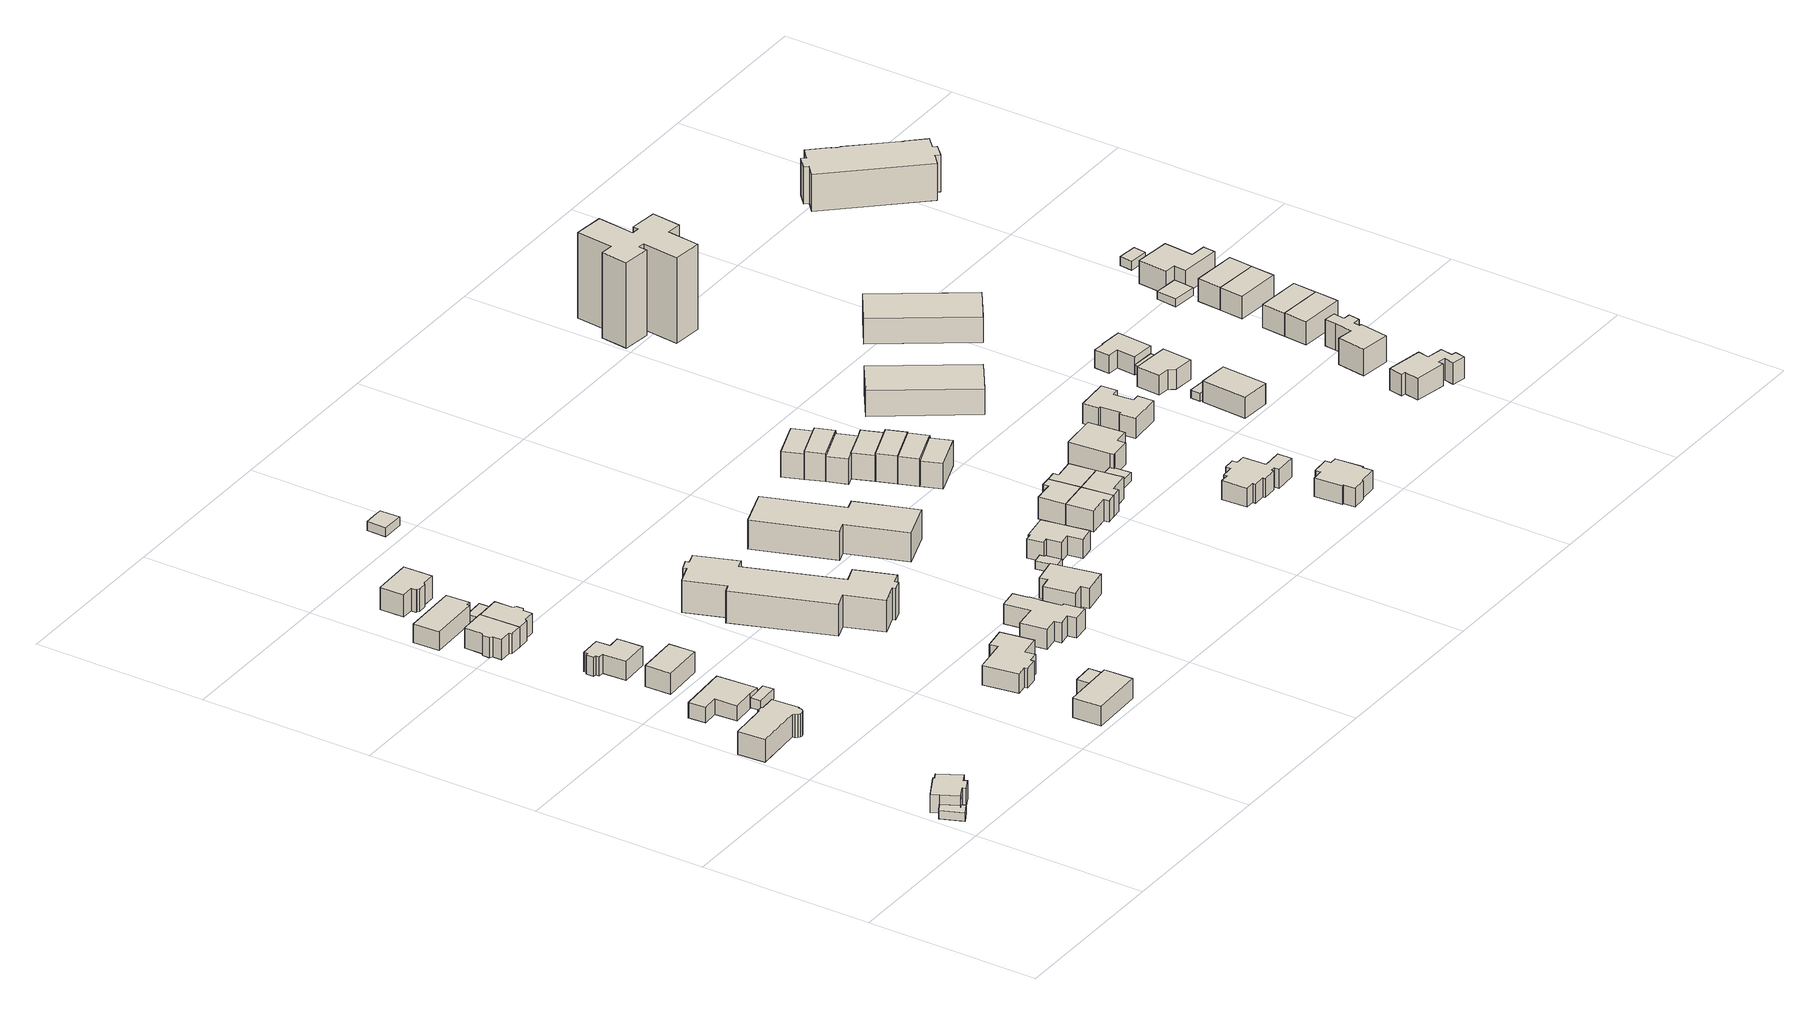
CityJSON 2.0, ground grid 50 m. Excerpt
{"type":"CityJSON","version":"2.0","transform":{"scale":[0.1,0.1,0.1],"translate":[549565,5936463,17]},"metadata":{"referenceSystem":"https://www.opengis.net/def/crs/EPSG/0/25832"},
"CityObjects":{
"building1":{"type":"Building","attributes":{"Gemeindeschluessel":"02200227","Geometrietyp2DReferenz":"3000","BezugspunktDach":"2000","function":"31001_2460","measuredHeight":2.54,"storeysAboveGround":1},"address":[{"country":"Germany","locality":"Hamburg","thoroughfareName":"Tinsdaler Heideweg","postcode":"22559"}],"geometry":[{"type":"Solid","lod":"1","boundaries":[[[[0,1,2,3,4,5]],[[6,7,8,9,10,11]],[[4,6,11,5]],[[3,7,6,4]],[[2,8,7,3]],[[1,9,8,2]],[[0,10,9,1]],[[5,11,10,0]]]]}]},
"building2":{"type":"Building","attributes":{"Gemeindeschluessel":"02200227","Geometrietyp2DReferenz":"3000","BezugspunktDach":"2000","function":"31001_1010","measuredHeight":8.33,"storeysAboveGround":1},"address":[{"country":"Germany","locality":"Hamburg","thoroughfareNumber":"45","thoroughfareName":"Tinsdaler Heideweg","postcode":"22559"}],"geometry":[{"type":"Solid","lod":"1","boundaries":[[[[12,13,14,15,16,17,18,19,20,4,3,2,21]],[[22,23,24,25,26,27,28,29,30,31,32,33,34]],[[2,22,34,21]],[[3,23,22,2]],[[4,24,23,3]],[[20,25,24,4]],[[19,26,25,20]],[[18,27,26,19]],[[17,28,27,18]],[[16,29,28,17]],[[15,30,29,16]],[[14,31,30,15]],[[13,32,31,14]],[[12,33,32,13]],[[21,34,33,12]]]]}]},
"building3":{"type":"Building","attributes":{"Gemeindeschluessel":"02200227","Geometrietyp2DReferenz":"3000","BezugspunktDach":"2000","function":"31001_1010","measuredHeight":9.66,"storeysAboveGround":1},"address":[{"country":"Germany","locality":"Hamburg","thoroughfareNumber":"102","thoroughfareName":"Flerrentwiete","postcode":"22559"}],"geometry":[{"type":"Solid","lod":"1","boundaries":[[[[35,36,37,38,39,40,41,42,43,44,45,46,47,48,49,50,51]],[[52,53,54,55,56,57,58,59,60,61,62,63,64,65,66,67,68]],[[50,52,68,51]],[[49,53,52,50]],[[48,54,53,49]],[[47,55,54,48]],[[46,56,55,47]],[[45,57,56,46]],[[44,58,57,45]],[[43,59,58,44]],[[42,60,59,43]],[[41,61,60,42]],[[40,62,61,41]],[[39,63,62,40]],[[38,64,63,39]],[[37,65,64,38]],[[36,66,65,37]],[[35,67,66,36]],[[51,68,67,35]]]]}]},
"building4":{"type":"Building","attributes":{"Gemeindeschluessel":"02200227","Geometrietyp2DReferenz":"3000","BezugspunktDach":"2000","function":"31001_1100","measuredHeight":4.48,"storeysAboveGround":1},"address":[{"country":"Germany","locality":"Hamburg","thoroughfareNumber":"100","thoroughfareName":"Flerrentwiete","postcode":"22559"}],"geometry":[{"type":"Solid","lod":"1","boundaries":[[[[69,70,71,72,73,74,75]],[[76,77,78,79,80,81,82]],[[74,76,82,75]],[[73,77,76,74]],[[72,78,77,73]],[[71,79,78,72]],[[70,80,79,71]],[[69,81,80,70]],[[75,82,81,69]]]]}]},
"building5":{"type":"Building","attributes":{"Gemeindeschluessel":"02200227","Geometrietyp2DReferenz":"3000","BezugspunktDach":"2000","function":"31001_2460","measuredHeight":2.85,"storeysAboveGround":1},"address":[{"country":"Germany","locality":"Hamburg","thoroughfareName":"Flerrentwiete","postcode":"22559"}],"geometry":[{"type":"Solid","lod":"1","boundaries":[[[[83,84,85,86,87]],[[88,89,90,91,92]],[[86,88,92,87]],[[85,89,88,86]],[[84,90,89,85]],[[83,91,90,84]],[[87,92,91,83]]]]}]},
"building6":{"type":"Building","attributes":{"Gemeindeschluessel":"02200227","Geometrietyp2DReferenz":"3000","BezugspunktDach":"2000","function":"31001_1010","measuredHeight":7.15,"storeysAboveGround":2},"address":[{"country":"Germany","locality":"Hamburg","thoroughfareNumber":"98","thoroughfareName":"Flerrentwiete","postcode":"22559"}],"geometry":[{"type":"Solid","lod":"1","boundaries":[[[[93,94,95,96]],[[97,98,99,100]],[[95,97,100,96]],[[94,98,97,95]],[[93,99,98,94]],[[96,100,99,93]]]]}]},
"building7":{"type":"Building","attributes":{"Gemeindeschluessel":"02200227","Geometrietyp2DReferenz":"3000","BezugspunktDach":"2000","function":"31001_1010","measuredHeight":7.63,"storeysAboveGround":1},"address":[{"country":"Germany","locality":"Hamburg","thoroughfareNumber":"96","thoroughfareName":"Flerrentwiete","postcode":"22559"}],"geometry":[{"type":"Solid","lod":"1","boundaries":[[[[101,102,103,104,105,106,107,108,109,110,111,112]],[[113,114,115,116,117,118,119,120,121,122,123,124]],[[111,113,124,112]],[[110,114,113,111]],[[109,115,114,110]],[[108,116,115,109]],[[107,117,116,108]],[[106,118,117,107]],[[105,119,118,106]],[[104,120,119,105]],[[103,121,120,104]],[[102,122,121,103]],[[101,123,122,102]],[[112,124,123,101]]]]}]},
"building8":{"type":"Building","attributes":{"Gemeindeschluessel":"02200227","Geometrietyp2DReferenz":"3000","BezugspunktDach":"2000","function":"31001_1010","measuredHeight":7.43,"storeysAboveGround":1},"address":[{"country":"Germany","locality":"Hamburg","thoroughfareNumber":"94b","thoroughfareName":"Flerrentwiete","postcode":"22559"}],"geometry":[{"type":"Solid","lod":"1","boundaries":[[[[125,126,127,128,129,130,131,132,133,134]],[[135,136,137,138,139,140,141,142,143,144]],[[133,135,144,134]],[[132,136,135,133]],[[131,137,136,132]],[[130,138,137,131]],[[129,139,138,130]],[[128,140,139,129]],[[127,141,140,128]],[[126,142,141,127]],[[125,143,142,126]],[[134,144,143,125]]]]}]},
"building9":{"type":"Building","attributes":{"Gemeindeschluessel":"02200227","Geometrietyp2DReferenz":"3000","BezugspunktDach":"2000","function":"31001_1100","measuredHeight":6.89,"storeysAboveGround":1},"address":[{"country":"Germany","locality":"Hamburg","thoroughfareNumber":"92","thoroughfareName":"Flerrentwiete","postcode":"22559"}],"geometry":[{"type":"Solid","lod":"1","boundaries":[[[[145,146,147,148,149,150]],[[151,152,153,154,155,156]],[[149,151,156,150]],[[148,152,151,149]],[[147,153,152,148]],[[146,154,153,147]],[[145,155,154,146]],[[150,156,155,145]]]]}]},
"building10":{"type":"Building","attributes":{"Gemeindeschluessel":"02200227","Geometrietyp2DReferenz":"3000","BezugspunktDach":"2000","function":"31001_1010","measuredHeight":7.58,"storeysAboveGround":1},"address":[{"country":"Germany","locality":"Hamburg","thoroughfareNumber":"94a","thoroughfareName":"Flerrentwiete","postcode":"22559"}],"geometry":[{"type":"Solid","lod":"1","boundaries":[[[[157,158,130,129,159,160,161,162,163,164]],[[165,166,167,168,169,170,171,172,173,174]],[[163,165,174,164]],[[162,166,165,163]],[[161,167,166,162]],[[160,168,167,161]],[[159,169,168,160]],[[129,170,169,159]],[[130,171,170,129]],[[158,172,171,130]],[[157,173,172,158]],[[164,174,173,157]]]]}]},
"building11":{"type":"Building","attributes":{"Gemeindeschluessel":"02200227","Geometrietyp2DReferenz":"3000","BezugspunktDach":"2000","function":"31001_1100","measuredHeight":7.78,"storeysAboveGround":1},"address":[{"country":"Germany","locality":"Hamburg","thoroughfareNumber":"5","thoroughfareName":"Horandstieg","postcode":"22559"}],"geometry":[{"type":"Solid","lod":"1","boundaries":[[[[175,176,177,178,179]],[[180,181,182,183,184]],[[178,180,184,179]],[[177,181,180,178]],[[176,182,181,177]],[[175,183,182,176]],[[179,184,183,175]]]]}]},
"building12":{"type":"Building","attributes":{"Gemeindeschluessel":"02200227","Geometrietyp2DReferenz":"3000","BezugspunktDach":"2000","function":"31001_2460","measuredHeight":2.56,"storeysAboveGround":1},"address":[{"country":"Germany","locality":"Hamburg","thoroughfareName":"Flerrentwiete","postcode":"22559"}],"geometry":[{"type":"Solid","lod":"1","boundaries":[[[[185,186,187,188,189,190]],[[191,192,193,194,195,196]],[[189,191,196,190]],[[188,192,191,189]],[[187,193,192,188]],[[186,194,193,187]],[[185,195,194,186]],[[190,196,195,185]]]]}]},
"building13":{"type":"Building","attributes":{"Gemeindeschluessel":"02200227","Geometrietyp2DReferenz":"3000","BezugspunktDach":"2000","function":"31001_1010","measuredHeight":8.45,"storeysAboveGround":1},"address":[{"country":"Germany","locality":"Hamburg","thoroughfareNumber":"90a","thoroughfareName":"Flerrentwiete","postcode":"22559"}],"geometry":[{"type":"Solid","lod":"1","boundaries":[[[[197,198,199,200,201,202,203,204,205,206]],[[207,208,209,210,211,212,213,214,215,216]],[[205,207,216,206]],[[204,208,207,205]],[[203,209,208,204]],[[202,210,209,203]],[[201,211,210,202]],[[200,212,211,201]],[[199,213,212,200]],[[198,214,213,199]],[[197,215,214,198]],[[206,216,215,197]]]]}]},
"building14":{"type":"Building","attributes":{"Gemeindeschluessel":"02200227","Geometrietyp2DReferenz":"3000","BezugspunktDach":"2000","function":"31001_2460","measuredHeight":6.43,"storeysAboveGround":1},"address":[{"country":"Germany","locality":"Hamburg","thoroughfareName":"Horandstieg","postcode":"22559"}],"geometry":[{"type":"Solid","lod":"1","boundaries":[[[[217,218,219,220]],[[221,222,223,224]],[[219,221,224,220]],[[218,222,221,219]],[[217,223,222,218]],[[220,224,223,217]]]]}]},
"building15":{"type":"Building","attributes":{"Gemeindeschluessel":"02200227","Geometrietyp2DReferenz":"3000","BezugspunktDach":"2000","function":"31001_1010","measuredHeight":7.52,"storeysAboveGround":1},"address":[{"country":"Germany","locality":"Hamburg","thoroughfareNumber":"37","thoroughfareName":"Tinsdaler Heideweg","postcode":"22559"}],"geometry":[{"type":"Solid","lod":"1","boundaries":[[[[225,226,227,228,229,230,231,232,233,234,235,236]],[[237,238,239,240,241,242,243,244,245,246,247,248]],[[235,237,248,236]],[[234,238,237,235]],[[233,239,238,234]],[[232,240,239,233]],[[231,241,240,232]],[[230,242,241,231]],[[229,243,242,230]],[[228,244,243,229]],[[227,245,244,228]],[[226,246,245,227]],[[225,247,246,226]],[[236,248,247,225]]]]}]},
"building16":{"type":"Building","attributes":{"Gemeindeschluessel":"02200227","Geometrietyp2DReferenz":"3000","BezugspunktDach":"2000","function":"31001_1010","measuredHeight":9.79,"storeysAboveGround":2},"address":[{"country":"Germany","locality":"Hamburg","thoroughfareNumber":"42a","thoroughfareName":"Tinsdaler Heideweg","postcode":"22559"}],"geometry":[{"type":"Solid","lod":"1","boundaries":[[[[249,250,251,252,253,254,255,256,257,258,259,260,261,262,263,264,265,266,267,268,269]],[[270,271,272,273,274,275,276,277,278,279,280,281,282,283,284,285,286,287,288,289,290]],[[268,270,290,269]],[[267,271,270,268]],[[266,272,271,267]],[[265,273,272,266]],[[264,274,273,265]],[[263,275,274,264]],[[262,276,275,263]],[[261,277,276,262]],[[260,278,277,261]],[[259,279,278,260]],[[258,280,279,259]],[[257,281,280,258]],[[256,282,281,257]],[[255,283,282,256]],[[254,284,283,255]],[[253,285,284,254]],[[252,286,285,253]],[[251,287,286,252]],[[250,288,287,251]],[[249,289,288,250]],[[269,290,289,249]]]]}]},
"building17":{"type":"Building","attributes":{"Gemeindeschluessel":"02200227","Geometrietyp2DReferenz":"3000","BezugspunktDach":"2000","function":"31001_1010","measuredHeight":6.92,"storeysAboveGround":1},"address":[{"country":"Germany","locality":"Hamburg","thoroughfareNumber":"35","thoroughfareName":"Tinsdaler Heideweg","postcode":"22559"}],"geometry":[{"type":"Solid","lod":"1","boundaries":[[[[291,292,293,294,295,296,297,298,299,300,301,302,303,304,305,306]],[[307,308,309,310,311,312,313,314,315,316,317,318,319,320,321,322]],[[305,307,322,306]],[[304,308,307,305]],[[303,309,308,304]],[[302,310,309,303]],[[301,311,310,302]],[[300,312,311,301]],[[299,313,312,300]],[[298,314,313,299]],[[297,315,314,298]],[[296,316,315,297]],[[295,317,316,296]],[[294,318,317,295]],[[293,319,318,294]],[[292,320,319,293]],[[291,321,320,292]],[[306,322,321,291]]]]}]},
"building18":{"type":"Building","attributes":{"Gemeindeschluessel":"02200227","Geometrietyp2DReferenz":"3000","BezugspunktDach":"2000","function":"31001_2460","measuredHeight":2.81,"storeysAboveGround":1},"address":[{"country":"Germany","locality":"Hamburg","thoroughfareName":"Flerrentwiete","postcode":"22559"}],"geometry":[{"type":"Solid","lod":"1","boundaries":[[[[323,324,325,326,327]],[[328,329,330,331,332]],[[326,328,332,327]],[[325,329,328,326]],[[324,330,329,325]],[[323,331,330,324]],[[327,332,331,323]]]]}]},
"building19":{"type":"Building","attributes":{"Gemeindeschluessel":"02200227","Geometrietyp2DReferenz":"3000","BezugspunktDach":"2000","function":"31001_1010","measuredHeight":5.96,"storeysAboveGround":1},"address":[{"country":"Germany","locality":"Hamburg","thoroughfareNumber":"33","thoroughfareName":"Tinsdaler Heideweg","postcode":"22559"}],"geometry":[{"type":"Solid","lod":"1","boundaries":[[[[333,334,335,336,337,338,339,340]],[[341,342,343,344,345,346,347,348]],[[339,341,348,340]],[[338,342,341,339]],[[337,343,342,338]],[[336,344,343,337]],[[335,345,344,336]],[[334,346,345,335]],[[333,347,346,334]],[[340,348,347,333]]]]}]},
"building20":{"type":"Building","attributes":{"Gemeindeschluessel":"02200227","Geometrietyp2DReferenz":"3000","BezugspunktDach":"2000","function":"31001_1010","measuredHeight":9.9,"storeysAboveGround":2},"address":[{"country":"Germany","locality":"Hamburg","thoroughfareNumber":"40d","thoroughfareName":"Tinsdaler Heideweg","postcode":"22559"}],"geometry":[{"type":"Solid","lod":"1","boundaries":[[[[349,350,351,352,353,354,355,356]],[[357,358,359,360,361,362,363,364]],[[355,357,364,356]],[[354,358,357,355]],[[353,359,358,354]],[[352,360,359,353]],[[351,361,360,352]],[[350,362,361,351]],[[349,363,362,350]],[[356,364,363,349]]]]}]},
"building21":{"type":"Building","attributes":{"Gemeindeschluessel":"02200227","Geometrietyp2DReferenz":"3000","BezugspunktDach":"2000","function":"31001_2460","measuredHeight":2.37,"storeysAboveGround":1},"address":[{"country":"Germany","locality":"Hamburg","thoroughfareName":"Tinsdaler Heideweg","postcode":"22559"}],"geometry":[{"type":"Solid","lod":"1","boundaries":[[[[365,366,367,368,369,370]],[[371,372,373,374,375,376]],[[369,371,376,370]],[[368,372,371,369]],[[367,373,372,368]],[[366,374,373,367]],[[365,375,374,366]],[[370,376,375,365]]]]}]},
"building22":{"type":"Building","attributes":{"Gemeindeschluessel":"02200227","Geometrietyp2DReferenz":"3000","BezugspunktDach":"2000","function":"31001_1010","measuredHeight":9.52,"storeysAboveGround":1},"address":[{"country":"Germany","locality":"Hamburg","thoroughfareNumber":"31","thoroughfareName":"Tinsdaler Heideweg","postcode":"22559"}],"geometry":[{"type":"Solid","lod":"1","boundaries":[[[[377,378,379,380,381,382,383,384,385,386]],[[387,388,389,390,391,392,393,394,395,396]],[[385,387,396,386]],[[384,388,387,385]],[[383,389,388,384]],[[382,390,389,383]],[[381,391,390,382]],[[380,392,391,381]],[[379,393,392,380]],[[378,394,393,379]],[[377,395,394,378]],[[386,396,395,377]]]]}]},
"building23":{"type":"Building","attributes":{"Gemeindeschluessel":"02200227","Geometrietyp2DReferenz":"3000","BezugspunktDach":"2000","function":"31001_1010","measuredHeight":7.19,"storeysAboveGround":2},"address":[{"country":"Germany","locality":"Hamburg","thoroughfareNumber":"29c","thoroughfareName":"Tinsdaler Heideweg","postcode":"22559"}],"geometry":[{"type":"Solid","lod":"1","boundaries":[[[[397,398,399,400,401,402]],[[403,404,405,406,407,408]],[[401,403,408,402]],[[400,404,403,401]],[[399,405,404,400]],[[398,406,405,399]],[[397,407,406,398]],[[402,408,407,397]]]]}]},
"building24":{"type":"Building","attributes":{"Gemeindeschluessel":"02200227","Geometrietyp2DReferenz":"3000","BezugspunktDach":"2000","function":"31001_1010","measuredHeight":7.29,"storeysAboveGround":2},"address":[{"country":"Germany","locality":"Hamburg","thoroughfareNumber":"29b","thoroughfareName":"Tinsdaler Heideweg","postcode":"22559"}],"geometry":[{"type":"Solid","lod":"1","boundaries":[[[[409,410,411,412,413,414]],[[408,407,415,416,417,418]],[[413,408,418,414]],[[412,407,408,413]],[[411,415,407,412]],[[410,416,415,411]],[[409,417,416,410]],[[414,418,417,409]]]]}]},
"building25":{"type":"Building","attributes":{"Gemeindeschluessel":"02200227","Geometrietyp2DReferenz":"3000","BezugspunktDach":"2000","function":"31001_1010","measuredHeight":9.59,"storeysAboveGround":2},"address":[{"country":"Germany","locality":"Hamburg","thoroughfareNumber":"38g","thoroughfareName":"Tinsdaler Heideweg","postcode":"22559"}],"geometry":[{"type":"Solid","lod":"1","boundaries":[[[[419,420,421,422,423,424]],[[425,426,427,428,429,430]],[[423,425,430,424]],[[422,426,425,423]],[[421,427,426,422]],[[420,428,427,421]],[[419,429,428,420]],[[424,430,429,419]]]]}]},
"building26":{"type":"Building","attributes":{"Gemeindeschluessel":"02200227","Geometrietyp2DReferenz":"3000","BezugspunktDach":"2000","function":"31001_1010","measuredHeight":8.91,"storeysAboveGround":2},"address":[{"country":"Germany","locality":"Hamburg","thoroughfareNumber":"38f","thoroughfareName":"Tinsdaler Heideweg","postcode":"22559"}],"geometry":[{"type":"Solid","lod":"1","boundaries":[[[[431,432,433,434]],[[435,436,437,438]],[[433,435,438,434]],[[432,436,435,433]],[[431,437,436,432]],[[434,438,437,431]]]]}]},
"building27":{"type":"Building","attributes":{"Gemeindeschluessel":"02200227","Geometrietyp2DReferenz":"3000","BezugspunktDach":"2000","function":"31001_1010","measuredHeight":9.49,"storeysAboveGround":2},"address":[{"country":"Germany","locality":"Hamburg","thoroughfareNumber":"38e","thoroughfareName":"Tinsdaler Heideweg","postcode":"22559"}],"geometry":[{"type":"Solid","lod":"1","boundaries":[[[[439,440,434,433,441,442,443,444]],[[445,446,447,448,449,450,451,452]],[[443,445,452,444]],[[442,446,445,443]],[[441,447,446,442]],[[433,448,447,441]],[[434,449,448,433]],[[440,450,449,434]],[[439,451,450,440]],[[444,452,451,439]]]]}]},
"building28":{"type":"Building","attributes":{"Gemeindeschluessel":"02200227","Geometrietyp2DReferenz":"3000","BezugspunktDach":"2000","function":"31001_1010","measuredHeight":7.3,"storeysAboveGround":2},"address":[{"country":"Germany","locality":"Hamburg","thoroughfareNumber":"29a","thoroughfareName":"Tinsdaler Heideweg","postcode":"22559"}],"geometry":[{"type":"Solid","lod":"1","boundaries":[[[[453,454,455,456,457,412]],[[406,458,459,460,461,407]],[[457,406,407,412]],[[456,458,406,457]],[[455,459,458,456]],[[454,460,459,455]],[[453,461,460,454]],[[412,407,461,453]]]]}]},
"building29":{"type":"Building","attributes":{"Gemeindeschluessel":"02200227","Geometrietyp2DReferenz":"3000","BezugspunktDach":"2000","function":"31001_1010","measuredHeight":9.59,"storeysAboveGround":2},"address":[{"country":"Germany","locality":"Hamburg","thoroughfareNumber":"38d","thoroughfareName":"Tinsdaler Heideweg","postcode":"22559"}],"geometry":[{"type":"Solid","lod":"1","boundaries":[[[[462,463,464,465,466,467,468,469]],[[470,471,472,473,445,452,451,474]],[[468,470,474,469]],[[467,471,470,468]],[[466,472,471,467]],[[465,473,472,466]],[[464,445,473,465]],[[463,452,445,464]],[[462,451,452,463]],[[469,474,451,462]]]]}]},
"building30":{"type":"Building","attributes":{"Gemeindeschluessel":"02200227","Geometrietyp2DReferenz":"3000","BezugspunktDach":"2000","function":"31001_1010","measuredHeight":7.25,"storeysAboveGround":2},"address":[{"country":"Germany","locality":"Hamburg","thoroughfareNumber":"29","thoroughfareName":"Tinsdaler Heideweg","postcode":"22559"}],"geometry":[{"type":"Solid","lod":"1","boundaries":[[[[475,476,477,453,412,411]],[[407,461,478,479,480,415]],[[412,407,415,411]],[[453,461,407,412]],[[477,478,461,453]],[[476,479,478,477]],[[475,480,479,476]],[[411,415,480,475]]]]}]},
"building31":{"type":"Building","attributes":{"Gemeindeschluessel":"02200227","Geometrietyp2DReferenz":"3000","BezugspunktDach":"2000","function":"31001_1010","measuredHeight":8.32,"storeysAboveGround":2},"address":[{"country":"Germany","locality":"Hamburg","thoroughfareNumber":"38c","thoroughfareName":"Tinsdaler Heideweg","postcode":"22559"}],"geometry":[{"type":"Solid","lod":"1","boundaries":[[[[468,481,482,469]],[[483,484,485,486]],[[482,483,486,469]],[[481,484,483,482]],[[468,485,484,481]],[[469,486,485,468]]]]}]},
"building32":{"type":"Building","attributes":{"Gemeindeschluessel":"02200227","Geometrietyp2DReferenz":"3000","BezugspunktDach":"2000","function":"31001_1010","measuredHeight":8.56,"storeysAboveGround":2},"address":[{"country":"Germany","locality":"Hamburg","thoroughfareNumber":"38b","thoroughfareName":"Tinsdaler Heideweg","postcode":"22559"}],"geometry":[{"type":"Solid","lod":"1","boundaries":[[[[482,481,487,488]],[[489,490,491,492]],[[487,489,492,488]],[[481,490,489,487]],[[482,491,490,481]],[[488,492,491,482]]]]}]},
"building33":{"type":"Building","attributes":{"Gemeindeschluessel":"02200227","Geometrietyp2DReferenz":"3000","BezugspunktDach":"2000","function":"31001_1010","measuredHeight":9.46,"storeysAboveGround":2},"address":[{"country":"Germany","locality":"Hamburg","thoroughfareNumber":"38a","thoroughfareName":"Tinsdaler Heideweg","postcode":"22559"}],"geometry":[{"type":"Solid","lod":"1","boundaries":[[[[488,487,493,494,495,496]],[[497,498,499,500,501,502]],[[495,497,502,496]],[[494,498,497,495]],[[493,499,498,494]],[[487,500,499,493]],[[488,501,500,487]],[[496,502,501,488]]]]}]},
"building34":{"type":"Building","attributes":{"Gemeindeschluessel":"02200227","Geometrietyp2DReferenz":"3000","BezugspunktDach":"2000","function":"31001_2460","measuredHeight":2.45,"storeysAboveGround":1},"address":[{"country":"Germany","locality":"Hamburg","thoroughfareName":"Tinsdaler Heideweg","postcode":"22559"}],"geometry":[{"type":"Solid","lod":"1","boundaries":[[[[503,504,505,506,507,508]],[[509,510,511,512,513,514]],[[507,509,514,508]],[[506,510,509,507]],[[505,511,510,506]],[[504,512,511,505]],[[503,513,512,504]],[[508,514,513,503]]]]}]},
"building35":{"type":"Building","attributes":{"Gemeindeschluessel":"02200227","Geometrietyp2DReferenz":"3000","BezugspunktDach":"2000","function":"31001_1100","measuredHeight":9.05,"storeysAboveGround":1},"address":[{"country":"Germany","locality":"Hamburg","thoroughfareNumber":"10","thoroughfareName":"Fruteweg","postcode":"22559"}],"geometry":[{"type":"Solid","lod":"1","boundaries":[[[[515,516,517,518,519,520,521,522,523,524,525,526,527,528,529,530,531,532,533,534]],[[535,536,537,538,539,540,541,542,543,544,545,546,547,548,549,550,551,552,553,554]],[[533,535,554,534]],[[532,536,535,533]],[[531,537,536,532]],[[530,538,537,531]],[[529,539,538,530]],[[528,540,539,529]],[[527,541,540,528]],[[526,542,541,527]],[[525,543,542,526]],[[524,544,543,525]],[[523,545,544,524]],[[522,546,545,523]],[[521,547,546,522]],[[520,548,547,521]],[[519,549,548,520]],[[518,550,549,519]],[[517,551,550,518]],[[516,552,551,517]],[[515,553,552,516]],[[534,554,553,515]]]]}]},
"building36":{"type":"Building","attributes":{"Gemeindeschluessel":"02200227","Geometrietyp2DReferenz":"3000","BezugspunktDach":"2000","function":"31001_1010","measuredHeight":8.65,"storeysAboveGround":1},"address":[{"country":"Germany","locality":"Hamburg","thoroughfareNumber":"27","thoroughfareName":"Tinsdaler Heideweg","postcode":"22559"}],"geometry":[{"type":"Solid","lod":"1","boundaries":[[[[555,556,557,558,559,560,561,562]],[[563,564,565,566,567,568,569,570]],[[561,563,570,562]],[[560,564,563,561]],[[559,565,564,560]],[[558,566,565,559]],[[557,567,566,558]],[[556,568,567,557]],[[555,569,568,556]],[[562,570,569,555]]]]}]},
"building37":{"type":"Building","attributes":{"Gemeindeschluessel":"02200227","Geometrietyp2DReferenz":"3000","BezugspunktDach":"2000","function":"31001_1100","measuredHeight":9.19,"storeysAboveGround":1},"address":[{"country":"Germany","locality":"Hamburg","thoroughfareNumber":"12","thoroughfareName":"Fruteweg","postcode":"22559"}],"geometry":[{"type":"Solid","lod":"1","boundaries":[[[[571,572,573,574,575,576,577,578,579,580,581,582,583,584]],[[585,586,587,588,589,590,591,592,593,594,595,596,597,598]],[[583,585,598,584]],[[582,586,585,583]],[[581,587,586,582]],[[580,588,587,581]],[[579,589,588,580]],[[578,590,589,579]],[[577,591,590,578]],[[576,592,591,577]],[[575,593,592,576]],[[574,594,593,575]],[[573,595,594,574]],[[572,596,595,573]],[[571,597,596,572]],[[584,598,597,571]]]]}]},
"building38":{"type":"Building","attributes":{"Gemeindeschluessel":"02200227","Geometrietyp2DReferenz":"3000","BezugspunktDach":"2000","function":"31001_1010","measuredHeight":8.81,"storeysAboveGround":2},"address":[{"country":"Germany","locality":"Hamburg","thoroughfareNumber":"34","thoroughfareName":"Tinsdaler Heideweg","postcode":"22559"}],"geometry":[{"type":"Solid","lod":"1","boundaries":[[[[599,600,601,602]],[[603,604,605,606]],[[601,603,606,602]],[[600,604,603,601]],[[599,605,604,600]],[[602,606,605,599]]]]}]},
"building39":{"type":"Building","attributes":{"Gemeindeschluessel":"02200227","Geometrietyp2DReferenz":"3000","BezugspunktDach":"2000","function":"31001_1010","measuredHeight":6.02,"storeysAboveGround":2},"address":[{"country":"Germany","locality":"Hamburg","thoroughfareNumber":"25","thoroughfareName":"Tinsdaler Heideweg","postcode":"22559"}],"geometry":[{"type":"Solid","lod":"1","boundaries":[[[[607,608,609,610,611,612,613,614,615,616,617,618]],[[619,620,621,622,623,624,625,626,627,628,629,630]],[[617,619,630,618]],[[616,620,619,617]],[[615,621,620,616]],[[614,622,621,615]],[[613,623,622,614]],[[612,624,623,613]],[[611,625,624,612]],[[610,626,625,611]],[[609,627,626,610]],[[608,628,627,609]],[[607,629,628,608]],[[618,630,629,607]]]]}]},
"building40":{"type":"Building","attributes":{"Gemeindeschluessel":"02200227","Geometrietyp2DReferenz":"3000","BezugspunktDach":"2000","function":"31001_1010","measuredHeight":26.23,"storeysAboveGround":8},"address":[{"country":"Germany","locality":"Hamburg","thoroughfareNumber":"28","thoroughfareName":"Tinsdaler Heideweg","postcode":"22559"}],"geometry":[{"type":"Solid","lod":"1","boundaries":[[[[631,632,633,634,635,636,637,638,639,640,641,642,643,644,645,646]],[[647,648,649,650,651,652,653,654,655,656,657,658,659,660,661,662]],[[645,647,662,646]],[[644,648,647,645]],[[643,649,648,644]],[[642,650,649,643]],[[641,651,650,642]],[[640,652,651,641]],[[639,653,652,640]],[[638,654,653,639]],[[637,655,654,638]],[[636,656,655,637]],[[635,657,656,636]],[[634,658,657,635]],[[633,659,658,634]],[[632,660,659,633]],[[631,661,660,632]],[[646,662,661,631]]]]}]},
"building41":{"type":"Building","attributes":{"Gemeindeschluessel":"02200227","Geometrietyp2DReferenz":"3000","BezugspunktDach":"2000","function":"31001_1010","measuredHeight":8.36,"storeysAboveGround":1},"address":[{"country":"Germany","locality":"Hamburg","thoroughfareNumber":"8","thoroughfareName":"Fruteweg","postcode":"22559"}],"geometry":[{"type":"Solid","lod":"1","boundaries":[[[[663,664,665,666]],[[667,668,669,670]],[[665,667,670,666]],[[664,668,667,665]],[[663,669,668,664]],[[666,670,669,663]]]]}]},
"building42":{"type":"Building","attributes":{"Gemeindeschluessel":"02200227","Geometrietyp2DReferenz":"3000","BezugspunktDach":"2000","function":"31001_2460","measuredHeight":2.33,"storeysAboveGround":1},"address":[{"country":"Germany","locality":"Hamburg","thoroughfareName":"Fruteweg","postcode":"22559"}],"geometry":[{"type":"Solid","lod":"1","boundaries":[[[[671,672,673,674]],[[675,676,677,678]],[[673,675,678,674]],[[672,676,675,673]],[[671,677,676,672]],[[674,678,677,671]]]]}]},
"building43":{"type":"Building","attributes":{"Gemeindeschluessel":"02200227","Geometrietyp2DReferenz":"3000","BezugspunktDach":"2000","function":"31001_1100","measuredHeight":7.47,"storeysAboveGround":1},"address":[{"country":"Germany","locality":"Hamburg","thoroughfareNumber":"4","thoroughfareName":"Fruteweg","postcode":"22559"}],"geometry":[{"type":"Solid","lod":"1","boundaries":[[[[679,680,681,682,683,684,685]],[[686,687,688,689,690,691,692]],[[684,686,692,685]],[[683,687,686,684]],[[682,688,687,683]],[[681,689,688,682]],[[680,690,689,681]],[[679,691,690,680]],[[685,692,691,679]]]]}]},
"building44":{"type":"Building","attributes":{"Gemeindeschluessel":"02200227","Geometrietyp2DReferenz":"3000","BezugspunktDach":"2000","function":"31001_2460","measuredHeight":2.72,"storeysAboveGround":1},"address":[{"country":"Germany","locality":"Hamburg","thoroughfareName":"Fruteweg","postcode":"22559"}],"geometry":[{"type":"Solid","lod":"1","boundaries":[[[[693,694,695,696]],[[697,698,699,700]],[[695,697,700,696]],[[694,698,697,695]],[[693,699,698,694]],[[696,700,699,693]]]]}]},
"building45":{"type":"Building","attributes":{"Gemeindeschluessel":"02200227","Geometrietyp2DReferenz":"3000","BezugspunktDach":"2000","function":"31001_1010","measuredHeight":6.43,"storeysAboveGround":1},"address":[{"country":"Germany","locality":"Hamburg","thoroughfareNumber":"2","thoroughfareName":"Fruteweg","postcode":"22559"}],"geometry":[{"type":"Solid","lod":"1","boundaries":[[[[701,702,703,704,705,706,707,708]],[[709,710,711,712,713,714,715,716]],[[707,709,716,708]],[[706,710,709,707]],[[705,711,710,706]],[[704,712,711,705]],[[703,713,712,704]],[[702,714,713,703]],[[701,715,714,702]],[[708,716,715,701]]]]}]},
"building46":{"type":"Building","attributes":{"Gemeindeschluessel":"02200227","Geometrietyp2DReferenz":"3000","BezugspunktDach":"2000","function":"31001_1010","measuredHeight":8.67,"storeysAboveGround":2},"address":[{"country":"Germany","locality":"Hamburg","thoroughfareNumber":"32","thoroughfareName":"Tinsdaler Heideweg","postcode":"22559"}],"geometry":[{"type":"Solid","lod":"1","boundaries":[[[[717,718,719,720]],[[721,722,723,724]],[[719,721,724,720]],[[718,722,721,719]],[[717,723,722,718]],[[720,724,723,717]]]]}]},
"building47":{"type":"Building","attributes":{"Gemeindeschluessel":"02200227","Geometrietyp2DReferenz":"3000","BezugspunktDach":"2000","function":"31001_1010","measuredHeight":11.52,"storeysAboveGround":2},"address":[{"country":"Germany","locality":"Hamburg","thoroughfareNumber":"11","thoroughfareName":"Fruteweg","postcode":"22559"}],"geometry":[{"type":"Solid","lod":"1","boundaries":[[[[725,726,727,728,729,730,731,732,733,734,735,736,737,738]],[[739,740,741,742,743,744,745,746,747,748,749,750,751,752]],[[737,739,752,738]],[[736,740,739,737]],[[735,741,740,736]],[[734,742,741,735]],[[733,743,742,734]],[[732,744,743,733]],[[731,745,744,732]],[[730,746,745,731]],[[729,747,746,730]],[[728,748,747,729]],[[727,749,748,728]],[[726,750,749,727]],[[725,751,750,726]],[[738,752,751,725]]]]}]},
"building48":{"type":"Building","attributes":{"Gemeindeschluessel":"02200227","Geometrietyp2DReferenz":"3000","BezugspunktDach":"2000","function":"31001_1010","measuredHeight":11.15,"storeysAboveGround":1},"address":[{"country":"Germany","locality":"Hamburg","thoroughfareNumber":"9","thoroughfareName":"Fruteweg","postcode":"22559"}],"geometry":[{"type":"Solid","lod":"1","boundaries":[[[[753,754,755,756,757,758,759,760,761,762,763,764,765]],[[766,767,768,769,770,771,772,773,774,775,776,777,778]],[[764,766,778,765]],[[763,767,766,764]],[[762,768,767,763]],[[761,769,768,762]],[[760,770,769,761]],[[759,771,770,760]],[[758,772,771,759]],[[757,773,772,758]],[[756,774,773,757]],[[755,775,774,756]],[[754,776,775,755]],[[753,777,776,754]],[[765,778,777,753]]]]}]},
"building49":{"type":"Building","attributes":{"Gemeindeschluessel":"02200227","Geometrietyp2DReferenz":"3000","BezugspunktDach":"2000","function":"31001_1010","measuredHeight":9.29,"storeysAboveGround":1},"address":[{"country":"Germany","locality":"Hamburg","thoroughfareNumber":"7a","thoroughfareName":"Fruteweg","postcode":"22559"}],"geometry":[{"type":"Solid","lod":"1","boundaries":[[[[779,780,781,782]],[[783,784,785,786]],[[781,783,786,782]],[[780,784,783,781]],[[779,785,784,780]],[[782,786,785,779]]]]}]},
"building50":{"type":"Building","attributes":{"Gemeindeschluessel":"02200227","Geometrietyp2DReferenz":"3000","BezugspunktDach":"2000","function":"31001_1010","measuredHeight":9.25,"storeysAboveGround":1},"address":[{"country":"Germany","locality":"Hamburg","thoroughfareNumber":"7","thoroughfareName":"Fruteweg","postcode":"22559"}],"geometry":[{"type":"Solid","lod":"1","boundaries":[[[[787,779,782,788]],[[789,790,791,792]],[[782,789,792,788]],[[779,790,789,782]],[[787,791,790,779]],[[788,792,791,787]]]]}]},
"building51":{"type":"Building","attributes":{"Gemeindeschluessel":"02200227","Geometrietyp2DReferenz":"3000","BezugspunktDach":"2000","function":"31001_2460","measuredHeight":2.3,"storeysAboveGround":1},"address":[{"country":"Germany","locality":"Hamburg","thoroughfareName":"Fruteweg","postcode":"22559"}],"geometry":[{"type":"Solid","lod":"1","boundaries":[[[[793,794,795,796,797,798]],[[799,800,801,802,803,804]],[[797,799,804,798]],[[796,800,799,797]],[[795,801,800,796]],[[794,802,801,795]],[[793,803,802,794]],[[798,804,803,793]]]]}]},
"building52":{"type":"Building","attributes":{"Gemeindeschluessel":"02200227","Geometrietyp2DReferenz":"3000","BezugspunktDach":"2000","function":"31001_1010","measuredHeight":9.33,"storeysAboveGround":1},"address":[{"country":"Germany","locality":"Hamburg","thoroughfareNumber":"5a","thoroughfareName":"Fruteweg","postcode":"22559"}],"geometry":[{"type":"Solid","lod":"1","boundaries":[[[[805,806,807,808]],[[809,810,811,812]],[[807,809,812,808]],[[806,810,809,807]],[[805,811,810,806]],[[808,812,811,805]]]]}]},
"building53":{"type":"Building","attributes":{"Gemeindeschluessel":"02200227","Geometrietyp2DReferenz":"3000","BezugspunktDach":"2000","function":"31001_1010","measuredHeight":9.31,"storeysAboveGround":1},"address":[{"country":"Germany","locality":"Hamburg","thoroughfareNumber":"5","thoroughfareName":"Fruteweg","postcode":"22559"}],"geometry":[{"type":"Solid","lod":"1","boundaries":[[[[813,805,808,814]],[[812,811,815,816]],[[808,812,816,814]],[[805,811,812,808]],[[813,815,811,805]],[[814,816,815,813]]]]}]},
"building54":{"type":"Building","attributes":{"Gemeindeschluessel":"02200227","Geometrietyp2DReferenz":"3000","BezugspunktDach":"2000","function":"31001_1010","measuredHeight":10.92,"storeysAboveGround":1},"address":[{"country":"Germany","locality":"Hamburg","thoroughfareNumber":"3","thoroughfareName":"Fruteweg","postcode":"22559"}],"geometry":[{"type":"Solid","lod":"1","boundaries":[[[[817,818,819,820,821,822,823,824,825]],[[826,827,828,829,830,831,832,833,834]],[[824,826,834,825]],[[823,827,826,824]],[[822,828,827,823]],[[821,829,828,822]],[[820,830,829,821]],[[819,831,830,820]],[[818,832,831,819]],[[817,833,832,818]],[[825,834,833,817]]]]}]},
"building55":{"type":"Building","attributes":{"Gemeindeschluessel":"02200227","Geometrietyp2DReferenz":"3000","BezugspunktDach":"2000","function":"31001_2460","measuredHeight":2.82,"storeysAboveGround":1},"address":[{"country":"Germany","locality":"Hamburg","thoroughfareName":"Fruteweg","postcode":"22559"}],"geometry":[{"type":"Solid","lod":"1","boundaries":[[[[835,836,837,838]],[[839,840,841,842]],[[837,839,842,838]],[[836,840,839,837]],[[835,841,840,836]],[[838,842,841,835]]]]}]},
"building56":{"type":"Building","attributes":{"Gemeindeschluessel":"02200227","Geometrietyp2DReferenz":"3000","BezugspunktDach":"2000","function":"31001_1010","measuredHeight":13.43,"storeysAboveGround":3},"address":[{"country":"Germany","locality":"Hamburg","thoroughfareNumber":"24f","thoroughfareName":"Tinsdaler Heideweg","postcode":"22559"}],"geometry":[{"type":"Solid","lod":"1","boundaries":[[[[843,844,845,846,847,848,849,850,851,852,853,854,855,856,857,858,859,860,861,862]],[[863,864,865,866,867,868,869,870,871,872,873,874,875,876,877,878,879,880,881,882]],[[861,863,882,862]],[[860,864,863,861]],[[859,865,864,860]],[[858,866,865,859]],[[857,867,866,858]],[[856,868,867,857]],[[855,869,868,856]],[[854,870,869,855]],[[853,871,870,854]],[[852,872,871,853]],[[851,873,872,852]],[[850,874,873,851]],[[849,875,874,850]],[[848,876,875,849]],[[847,877,876,848]],[[846,878,877,847]],[[845,879,878,846]],[[844,880,879,845]],[[843,881,880,844]],[[862,882,881,843]]]]}]}
},
"vertices":[
[43,59,3],[17,122,3],[42,136,3],[67,88,3],[70,89,3],[76,77,3],[70,89,28],[67,88,28],[42,136,28],[17,122,28],[43,59,28],[76,77,28],
[102,194,3],[103,190,3],[123,200,3],[158,135,3],[138,125,3],[134,123,3],[139,113,3],[106,96,3],[101,105,3],[31,157,3],[42,136,56],[67,88,56],[70,89,56],[101,105,56],[106,96,56],[139,113,56],[134,123,56],[138,125,56],[158,135,56],[123,200,56],[103,190,56],[102,194,56],[31,157,56],
[190,652,1],[187,651,1],[186,644,1],[183,638,1],[178,633,1],[171,631,1],[164,632,1],[158,636,1],[154,642,1],[152,649,1],[13,641,1],[8,720,1],[120,727,1],[120,731,1],[138,732,1],[138,728,1],[185,731,1],[138,728,69],[138,732,69],[120,731,69],[120,727,69],[8,720,69],[13,641,69],[152,649,69],[154,642,69],[158,636,69],[164,632,69],[171,631,69],[178,633,69],[183,638,69],[186,644,69],[187,651,69],[190,652,69],[185,731,69],
[94,871,0],[91,921,0],[238,930,0],[245,814,0],[210,813,0],[145,809,0],[141,874,0],[145,809,45],[210,813,45],[245,814,45],[238,930,45],[91,921,45],[94,871,45],[141,874,45],
[210,813,5],[245,814,5],[276,816,5],[278,785,5],[212,781,5],[278,785,34],[276,816,34],[245,814,34],[210,813,34],[212,781,34],
[278,1022,4],[157,1016,4],[154,1091,4],[274,1097,4],[154,1091,66],[157,1016,66],[278,1022,66],[274,1097,66],
[154,1219,1],[138,1219,1],[138,1230,1],[129,1230,1],[128,1252,1],[136,1253,1],[136,1264,1],[198,1267,1],[200,1226,1],[237,1228,1],[240,1154,1],[157,1150,1],[240,1154,57],[237,1228,57],[200,1226,57],[198,1267,57],[136,1264,57],[136,1253,57],[128,1252,57],[129,1230,57],[138,1230,57],[138,1219,57],[154,1219,57],[157,1150,57],
[61,1500,2],[61,1519,2],[68,1525,2],[67,1578,2],[142,1580,2],[145,1463,2],[110,1462,2],[104,1469,2],[70,1468,2],[69,1494,2],[70,1468,62],[104,1469,62],[110,1462,62],[145,1463,62],[142,1580,62],[67,1578,62],[68,1525,62],[61,1519,62],[61,1500,62],[69,1494,62],
[187,1639,0],[175,1639,0],[175,1632,0],[24,1627,0],[22,1703,0],[184,1708,0],[22,1703,55],[24,1627,55],[175,1632,55],[175,1639,55],[187,1639,55],[184,1708,55],
[185,1472,2],[180,1464,2],[216,1583,2],[218,1530,2],[226,1524,2],[227,1505,2],[219,1499,2],[220,1473,2],[219,1499,61],[227,1505,61],[226,1524,61],[218,1530,61],[216,1583,61],[142,1580,61],[145,1463,61],[180,1464,61],[185,1472,61],[220,1473,61],
[751,69,18],[753,11,18],[596,5,18],[593,89,18],[750,95,18],[593,89,76],[596,5,76],[753,11,76],[751,69,76],[750,95,76],
[187,1639,1],[234,1641,1],[235,1608,1],[176,1606,1],[175,1632,1],[175,1639,1],[175,1632,27],[176,1606,27],[235,1608,27],[234,1641,27],[187,1639,27],[175,1639,27],
[227,1778,1],[187,1777,1],[181,1771,1],[157,1770,1],[150,1775,1],[147,1775,1],[147,1790,1],[112,1789,1],[110,1859,1],[225,1862,1],[110,1859,67],[112,1789,67],[147,1790,67],[147,1775,67],[150,1775,67],[157,1770,67],[181,1771,67],[187,1777,67],[227,1778,67],[225,1862,67],
[686,137,16],[748,140,16],[750,95,16],[688,93,16],[750,95,66],[748,140,66],[686,137,66],[688,93,66],
[732,289,9],[701,285,9],[702,275,9],[663,269,9],[661,279,9],[630,274,9],[614,375,9],[712,390,9],[709,414,9],[773,424,9],[788,329,9],[727,319,9],[788,329,67],[773,424,67],[709,414,67],[712,390,67],[614,375,67],[630,274,67],[661,279,67],[663,269,67],[702,275,67],[701,285,67],[732,289,67],[727,319,67],
[800,745,1],[771,735,1],[768,744,1],[710,723,1],[671,830,1],[628,814,1],[528,1089,1],[551,1098,1],[510,1211,1],[566,1231,1],[562,1241,1],[593,1253,1],[596,1243,1],[625,1253,1],[628,1254,1],[672,1135,1],[646,1126,1],[742,860,1],[788,877,1],[828,766,1],[797,755,1],[828,766,95],[788,877,95],[742,860,95],[646,1126,95],[672,1135,95],[628,1254,95],[625,1253,95],[596,1243,95],[593,1253,95],[562,1241,95],[566,1231,95],[510,1211,95],[551,1098,95],[528,1089,95],[628,814,95],[671,830,95],[710,723,95],[768,744,95],[771,735,95],[800,745,95],[797,755,95],
[929,321,10],[892,315,10],[889,335,10],[846,328,10],[835,404,10],[902,413,10],[891,488,10],[945,496,10],[952,451,10],[954,451,10],[958,420,10],[956,420,10],[965,359,10],[973,361,10],[982,302,10],[933,295,10],[982,302,69],[973,361,69],[965,359,69],[956,420,69],[958,420,69],[954,451,69],[952,451,69],[945,496,69],[891,488,69],[902,413,69],[835,404,69],[846,328,69],[889,335,69],[892,315,69],[929,321,69],[933,295,69],
[416,2095,0],[450,2096,0],[478,2096,0],[480,2038,0],[415,2038,0],[480,2038,26],[478,2096,26],[450,2096,26],[416,2095,26],[415,2038,26],
[1043,453,14],[1039,476,14],[1113,491,14],[1139,355,14],[1065,341,14],[1060,365,14],[1025,358,14],[1008,446,14],[1025,358,74],[1060,365,74],[1065,341,74],[1139,355,74],[1113,491,74],[1039,476,74],[1043,453,74],[1008,446,74],
[955,1012,12],[923,1001,12],[844,1226,12],[955,1265,12],[1032,1045,12],[1062,1055,12],[1123,883,12],[1014,844,12],[1123,883,98],[1062,1055,98],[1032,1045,98],[955,1265,98],[844,1226,98],[923,1001,98],[955,1012,98],[1014,844,98],
[1184,568,12],[1187,554,12],[1191,554,12],[1198,510,12],[1165,504,12],[1155,563,12],[1165,504,36],[1198,510,36],[1191,554,36],[1187,554,36],[1184,568,36],[1155,563,36],
[1254,530,13],[1220,525,13],[1213,567,13],[1194,563,13],[1186,608,13],[1206,611,13],[1205,616,13],[1283,629,13],[1306,495,13],[1261,487,13],[1306,495,70],[1283,629,70],[1205,616,70],[1206,611,70],[1186,608,70],[1194,563,70],[1213,567,70],[1220,525,70],[1254,530,70],[1261,487,70],
[1456,618,18],[1467,527,18],[1438,523,18],[1436,538,18],[1377,530,18],[1367,607,18],[1377,530,81],[1436,538,81],[1438,523,81],[1467,527,81],[1456,618,81],[1367,607,81],
[1416,690,17],[1414,706,17],[1444,709,17],[1456,618,17],[1367,607,17],[1357,683,17],[1444,709,81],[1414,706,81],[1416,690,81],[1357,683,81],
[1182,1344,12],[1290,1384,12],[1310,1329,12],[1313,1330,12],[1314,1329,12],[1203,1288,12],[1314,1329,88],[1313,1330,88],[1310,1329,88],[1290,1384,88],[1182,1344,88],[1203,1288,88],
[1203,1288,13],[1314,1329,13],[1333,1277,13],[1223,1236,13],[1333,1277,95],[1314,1329,95],[1203,1288,95],[1223,1236,95],
[1271,1190,13],[1244,1180,13],[1334,1275,13],[1331,1274,13],[1351,1221,13],[1271,1192,13],[1351,1221,88],[1331,1274,88],[1334,1275,88],[1333,1277,88],[1223,1236,88],[1244,1180,88],[1271,1190,88],[1271,1192,88],
[1545,630,17],[1555,554,17],[1495,546,17],[1497,531,17],[1467,527,17],[1497,531,81],[1495,546,81],[1555,554,81],[1545,630,81],
[1271,1190,12],[1271,1192,12],[1351,1221,12],[1378,1231,12],[1400,1173,12],[1404,1174,12],[1404,1173,12],[1294,1132,12],[1404,1173,88],[1404,1174,88],[1400,1173,88],[1378,1231,88],[1294,1132,88],
[1474,713,17],[1476,698,17],[1535,706,17],[1535,706,81],[1476,698,81],[1474,713,81],
[1424,1119,12],[1314,1078,12],[1314,1078,95],[1424,1119,95],[1404,1173,95],[1294,1132,95],
[1444,1066,12],[1334,1024,12],[1444,1066,93],[1424,1119,93],[1314,1078,93],[1334,1024,93],
[1445,1064,12],[1442,1062,12],[1462,1007,12],[1355,967,12],[1462,1007,88],[1442,1062,88],[1445,1064,88],[1444,1066,88],[1334,1024,88],[1355,967,88],
[1629,644,17],[1631,631,17],[1634,631,17],[1638,584,17],[1578,579,17],[1572,639,17],[1578,579,42],[1638,584,42],[1634,631,42],[1631,631,42],[1629,644,42],[1572,639,42],
[1799,259,24],[1787,258,24],[1787,252,24],[1743,250,24],[1742,257,24],[1707,255,24],[1707,264,24],[1680,263,24],[1676,337,24],[1702,338,24],[1701,348,24],[1739,350,24],[1738,365,24],[1771,366,24],[1772,352,24],[1800,353,24],[1803,285,24],[1861,288,24],[1863,247,24],[1800,244,24],[1863,247,80],[1861,288,80],[1803,285,80],[1800,353,80],[1772,352,80],[1771,366,80],[1738,365,80],[1739,350,80],[1701,348,80],[1702,338,80],[1676,337,80],[1680,263,80],[1707,264,80],[1707,255,80],[1742,257,80],[1743,250,80],[1787,252,80],[1787,258,80],[1799,259,80],[1800,244,80],
[1694,637,20],[1634,631,20],[1631,631,20],[1629,644,20],[1619,762,20],[1726,771,20],[1735,665,20],[1692,662,20],[1735,665,84],[1726,771,84],[1619,762,84],[1629,644,84],[1631,631,84],[1634,631,84],[1694,637,84],[1692,662,84],
[1926,73,25],[1922,72,25],[1924,43,25],[1869,39,25],[1869,36,25],[1826,33,25],[1824,67,25],[1819,66,25],[1813,147,25],[1847,150,25],[1846,165,25],[1898,169,25],[1899,152,25],[1920,153,25],[1899,152,80],[1898,169,80],[1846,165,80],[1847,150,80],[1813,147,80],[1819,66,80],[1824,67,80],[1826,33,80],[1869,36,80],[1869,39,80],[1924,43,80],[1922,72,80],[1926,73,80],[1920,153,80],
[1645,1391,11],[1814,1142,11],[1716,1075,11],[1547,1324,11],[1716,1075,88],[1814,1142,88],[1645,1391,88],[1547,1324,88],
[1894,839,23],[1897,793,23],[1876,791,23],[1881,733,23],[1902,735,23],[1905,688,23],[1808,681,23],[1804,727,23],[1811,728,23],[1806,786,23],[1800,786,23],[1797,832,23],[1800,786,83],[1806,786,83],[1811,728,83],[1804,727,83],[1808,681,83],[1905,688,83],[1902,735,83],[1881,733,83],[1876,791,83],[1897,793,83],[1894,839,83],[1797,832,83],
[1668,1906,13],[1583,1915,13],[1595,2022,13],[1577,2024,13],[1575,2000,13],[1495,2009,13],[1504,2088,13],[1540,2084,13],[1551,2192,13],[1638,2182,13],[1626,2074,13],[1649,2072,13],[1651,2089,13],[1731,2080,13],[1721,1995,13],[1678,2000,13],[1721,1995,266],[1731,2080,266],[1651,2089,266],[1649,2072,266],[1626,2074,266],[1638,2182,266],[1551,2192,266],[1540,2084,266],[1504,2088,266],[1495,2009,266],[1575,2000,266],[1577,2024,266],[1595,2022,266],[1583,1915,266],[1668,1906,266],[1678,2000,266],
[2036,498,26],[2045,631,26],[2131,625,26],[2122,492,26],[2131,625,88],[2045,631,88],[2036,498,88],[2122,492,88],
[2047,668,25],[2128,662,25],[2126,633,25],[2045,639,25],[2126,633,49],[2128,662,49],[2047,668,49],[2045,639,49],
[2066,725,22],[2054,742,22],[2019,745,22],[2024,815,22],[2066,812,22],[2133,806,22],[2126,719,22],[2133,806,80],[2066,812,80],[2024,815,80],[2019,745,80],[2054,742,80],[2066,725,80],[2126,719,80],
[2069,851,24],[2137,846,24],[2133,806,24],[2066,812,24],[2133,806,51],[2137,846,51],[2069,851,51],[2066,812,51],
[2069,851,21],[2074,906,21],[2040,909,21],[2044,955,21],[2077,952,21],[2078,954,21],[2145,949,21],[2137,846,21],[2145,949,74],[2078,954,74],[2077,952,74],[2044,955,74],[2040,909,74],[2074,906,74],[2069,851,74],[2137,846,74],
[1935,1582,14],[2103,1332,14],[2004,1265,14],[1836,1515,14],[2004,1265,89],[2103,1332,89],[1935,1582,89],[1836,1515,89],
[2459,170,30],[2437,174,30],[2434,159,30],[2341,176,30],[2349,218,30],[2336,220,30],[2343,261,30],[2450,242,30],[2444,210,30],[2491,201,30],[2485,166,30],[2498,163,30],[2493,133,30],[2453,141,30],[2493,133,94],[2498,163,94],[2485,166,94],[2491,201,94],[2444,210,94],[2450,242,94],[2343,261,94],[2336,220,94],[2349,218,94],[2341,176,94],[2434,159,94],[2437,174,94],[2459,170,94],[2453,141,94],
[2468,450,25],[2465,430,25],[2472,429,25],[2460,346,25],[2373,358,25],[2385,441,25],[2432,434,25],[2439,487,25],[2443,519,25],[2478,515,25],[2473,482,25],[2494,479,25],[2489,447,25],[2494,479,103],[2473,482,103],[2478,515,103],[2443,519,103],[2439,487,103],[2432,434,103],[2385,441,103],[2373,358,103],[2460,346,103],[2472,429,103],[2465,430,103],[2468,450,103],[2489,447,103],
[2555,619,25],[2549,550,25],[2420,561,25],[2426,630,25],[2420,561,94],[2549,550,94],[2555,619,94],[2426,630,94],
[2561,689,25],[2432,700,25],[2426,630,93],[2555,619,93],[2561,689,93],[2432,700,93],
[2406,1000,23],[2442,996,23],[2476,993,23],[2473,957,23],[2470,933,23],[2400,940,23],[2470,933,46],[2473,957,46],[2476,993,46],[2442,996,46],[2406,1000,46],[2400,940,46],
[2574,824,25],[2568,754,25],[2439,765,25],[2445,835,25],[2439,765,92],[2568,754,92],[2574,824,92],[2445,835,92],
[2580,894,25],[2451,905,25],[2580,894,92],[2451,905,92],
[2476,993,20],[2442,996,20],[2450,1082,20],[2554,1071,20],[2546,985,20],[2592,980,20],[2592,978,20],[2589,945,20],[2473,957,20],[2589,945,88],[2592,978,88],[2592,980,88],[2546,985,88],[2554,1071,88],[2450,1082,88],[2442,996,88],[2476,993,88],[2473,957,88],
[2496,1169,21],[2552,1163,21],[2548,1127,21],[2492,1131,21],[2548,1127,47],[2552,1163,47],[2496,1169,47],[2492,1131,47],
[2357,2039,13],[2367,2027,13],[2396,2054,13],[2443,2003,13],[2441,2002,13],[2457,1984,13],[2459,1986,13],[2565,1869,13],[2563,1868,13],[2567,1864,13],[2569,1865,13],[2613,1817,13],[2584,1790,13],[2593,1780,13],[2562,1751,13],[2552,1762,13],[2523,1735,13],[2306,1973,13],[2335,1999,13],[2325,2010,13],[2335,1999,122],[2306,1973,122],[2523,1735,122],[2552,1762,122],[2562,1751,122],[2593,1780,122],[2584,1790,122],[2613,1817,122],[2569,1865,122],[2567,1864,122],[2563,1868,122],[2565,1869,122],[2459,1986,122],[2457,1984,122],[2441,2002,122],[2443,2003,122],[2396,2054,122],[2367,2027,122],[2357,2039,122],[2325,2010,122]
]}
